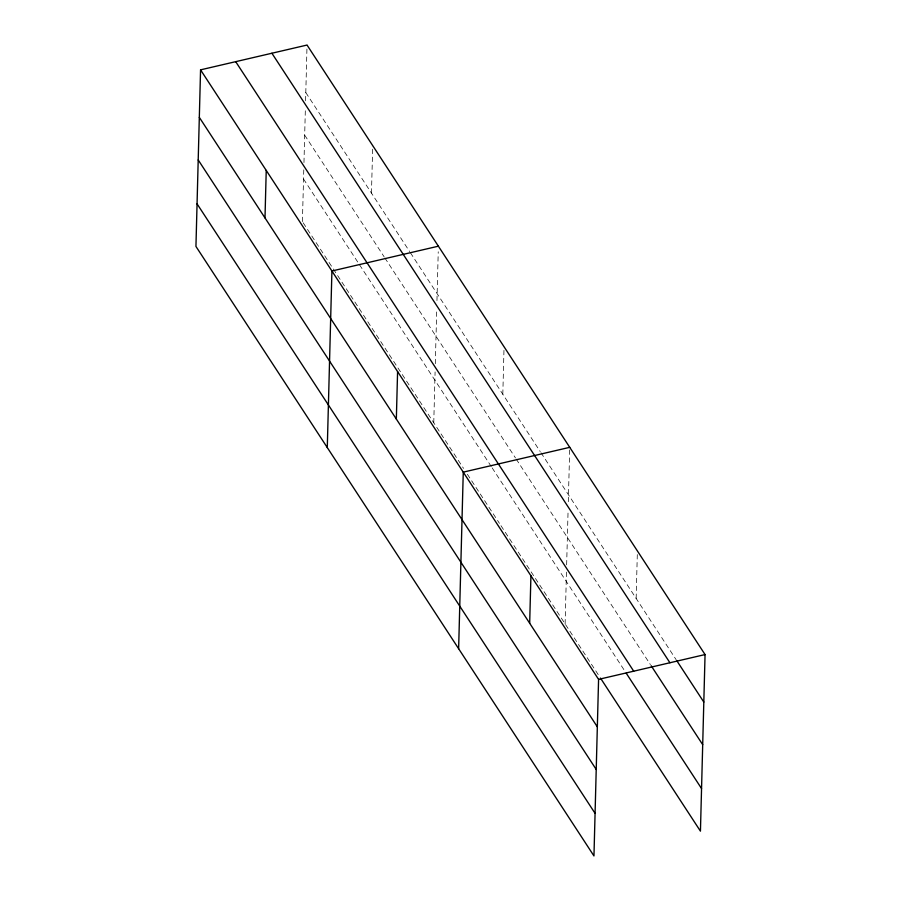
<?xml version="1.0" encoding="UTF-8"?>
<svg xmlns="http://www.w3.org/2000/svg" width="901" height="901" viewBox="0 0 901 901"><rect width="100%" height="100%" fill="white"/><g stroke="black" fill="none" stroke-linecap="round" stroke-linejoin="round"><path stroke-width="0.68" stroke-dasharray="4.5 3.38" d="M302.421 221.623L303.783 169.433M303.964 162.574L305.36 109.044M305.585 100.799L307.038 45.05M371.471 193.118L372.71 145.624M433.764 422.772L435.093 371.944M435.307 363.711L436.715 310.181M436.962 300.562L438.235 251.784M502.814 394.266L504.019 348.158M565.107 623.909L566.515 570.344M566.65 564.859L568.058 511.317M568.306 501.699L569.736 447.335M636.151 598.455L637.39 550.95M305.799 92.555L409.651 251.593M410.417 252.764L540.228 451.57M540.994 452.73L676.133 659.678M304.684 135.15L384.096 256.762M384.862 257.934L515.44 457.911M516.205 459.082L650.409 664.6M303.536 179.029L491.383 466.707M492.149 467.878L624.663 670.806M303.175 222.795L463.542 468.374M467.36 474.219L499.436 523.335M500.967 525.677L599.706 676.899"/><path stroke-width="1.35" d="M200.563 69.85L195.945 246.435L593.962 855.95L598.579 679.377L200.563 69.85L307.038 45.05L705.055 654.565L700.437 831.15L600.471 678.07M264.995 217.929L266.234 170.424M327.288 447.572L331.917 270.998L438.382 246.187M396.339 419.066L397.589 371.561M458.632 648.709L463.26 472.135L569.736 447.335M529.675 623.255L530.926 575.75M598.579 679.377L705.055 654.565M676.899 660.861L703.816 702.07M271.899 53.238L669.916 662.753M651.186 665.771L702.701 744.665M235.702 61.673L633.718 671.189M626.195 673.16L701.552 788.555M199.324 117.355L597.34 726.87M198.209 159.95L596.225 769.465M197.06 203.84L595.077 813.355"/></g></svg>
